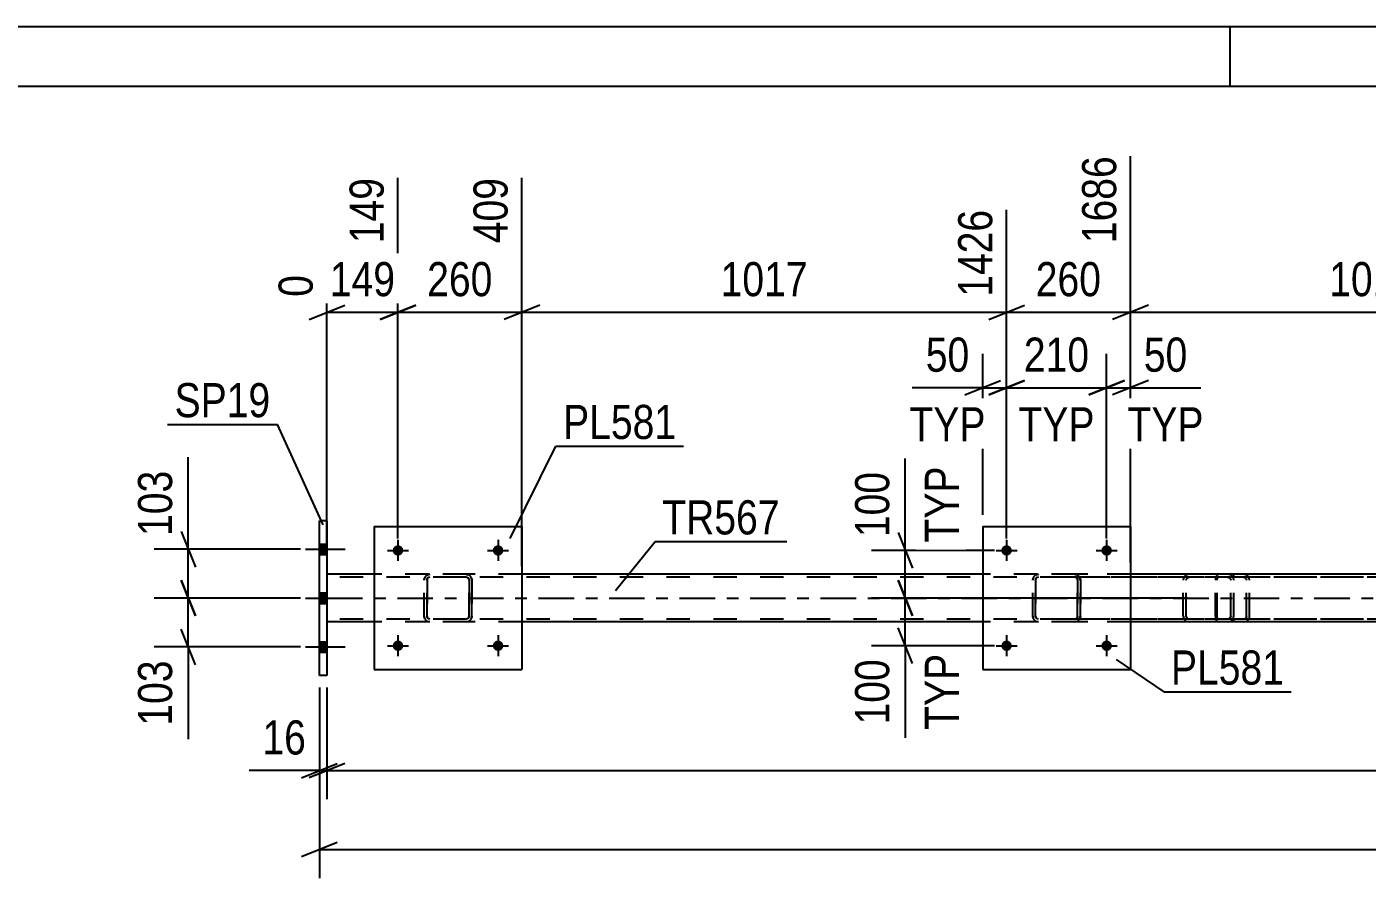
# Model space of a CAD drawing. Header units: millimetres. Extents: x 0 to 841, y 0 to 594.
# Drawn here: x 110 to 222.5, y 522.5 to 594 of the extents above; entities that cross this region are included whole.
import ezdxf

# ---------------------------------------------------------------- set-up
doc = ezdxf.new("R2010")
doc.units = ezdxf.units.MM
doc.linetypes.add('DXK_LINE_DOT2', pattern=[3.9198, 1.9599, -1.9599])
doc.linetypes.add('DXK_LINE_DOT3', pattern=[5.9187, 2.979, -0.9799, 0.9799, -0.9799])
doc.styles.add('Arial Narrow', font='ARIALN.TTF', dxfattribs={"height": 0.2})

# ---------------------------------------------------------------- blocks, each defined once
blk = doc.blocks.new('Unknown-318893565-1135')
at = {"color": 5, "linetype": 'Continuous'}
for p, q in [((841, 594), (0, 594)), ((211, 589), (211, 594)), ((836, 589), (5, 589))]:
    blk.add_line(p, q, dxfattribs=at)
blk = doc.blocks.new('Bolt-318893565-4916 - 4767')
at = {"linetype": 'Continuous'}
for points in [[(192.66, 542.03, -1), (191.78, 542.03, -1)], [(201.06, 542.03, -1), (200.18, 542.03, -1)]]:
    blk.add_hatch(color=1, dxfattribs=at).paths.add_polyline_path(points)
at = {"color": 1, "linetype": 'Continuous'}
for p, q in [((192.22, 542.91), (192.22, 541.15)), ((200.62, 542.91), (200.62, 541.15)), ((191.34, 542.03), (193.1, 542.03)), ((199.74, 542.03), (201.5, 542.03))]:
    blk.add_line(p, q, dxfattribs=at)
blk = doc.blocks.new('Part-318893565-4790 - 4767')
at = {"color": 7, "linetype": 'DXK_LINE_DOT2'}
for p, q in [((210.79, 548.03), (195.8, 548.03)), ((207.55, 548.03), (207.36, 547.99)), ((210.98, 547.99), (210.79, 548.03)), ((210.79, 547.79), (195.8, 547.79)), ((207.08, 547.72), (207.04, 547.55)), ((207.04, 544.51), (207.04, 547.55)), ((207.08, 547.73), (207.08, 547.72)), ((207.3, 547.55), (207.32, 547.64)), ((207.3, 544.51), (207.3, 547.55)), ((207.32, 547.64), (207.37, 547.72)), ((207.37, 547.72), (207.45, 547.77)), ((207.45, 547.77), (207.55, 547.79)), ((210.79, 547.79), (210.88, 547.77)), ((210.88, 547.77), (210.97, 547.72)), ((210.97, 547.72), (211.02, 547.64)), ((211.02, 547.64), (211.04, 547.55)), ((211.04, 544.51), (211.04, 547.55)), ((211.26, 547.72), (211.26, 547.73)), ((211.3, 547.55), (211.26, 547.72)), ((211.3, 544.51), (211.3, 547.55)), ((210.79, 544.27), (195.8, 544.27)), ((210.79, 544.03), (195.8, 544.03)), ((207.04, 544.51), (207.06, 544.42)), ((207.06, 544.42), (207.08, 544.33)), ((207.32, 544.42), (207.3, 544.51)), ((207.37, 544.34), (207.32, 544.42)), ((207.36, 544.07), (207.55, 544.03)), ((207.45, 544.29), (207.37, 544.34)), ((207.55, 544.27), (207.45, 544.29)), ((210.88, 544.29), (210.79, 544.27)), ((210.79, 544.03), (210.98, 544.07)), ((210.97, 544.34), (210.88, 544.29)), ((211.02, 544.42), (210.97, 544.34)), ((211.04, 544.51), (211.02, 544.42)), ((211.26, 544.33), (211.28, 544.42)), ((211.28, 544.42), (211.3, 544.51))]:
    blk.add_line(p, q, dxfattribs=at)
for centre, start, end in [((207.53, 547.53), 110.7583, 155.68), ((210.81, 547.53), 24.32, 69.2417), ((207.53, 544.53), 204.32, 249.2417), ((210.81, 544.53), 290.7583, 335.68)]:
    blk.add_arc(centre, 0.496, start, end, dxfattribs=at)
blk = doc.blocks.new('Part-318893565-4795 - 4767')
at = {"color": 2, "linetype": 'Continuous'}
for p, q in [((135.18, 552.53), (134.54, 552.53)), ((134.54, 539.53), (134.54, 552.53)), ((135.18, 552.53), (135.18, 539.53)), ((135.18, 539.53), (134.54, 539.53))]:
    blk.add_line(p, q, dxfattribs=at)
blk = doc.blocks.new('Bolt-318893565-4918 - 4767')
at = {"linetype": 'Continuous'}
for points in [[(141.58, 542.03, -1), (140.7, 542.03, -1)], [(149.98, 542.03, -1), (149.1, 542.03, -1)]]:
    blk.add_hatch(color=1, dxfattribs=at).paths.add_polyline_path(points)
at = {"color": 1, "linetype": 'Continuous'}
for p, q in [((141.14, 542.91), (141.14, 541.15)), ((149.54, 542.91), (149.54, 541.15)), ((140.26, 542.03), (142.02, 542.03)), ((148.66, 542.03), (150.42, 542.03))]:
    blk.add_line(p, q, dxfattribs=at)
blk = doc.blocks.new('Part-318893565-4797 - 4767')
at = {"color": 7, "linetype": 'DXK_LINE_DOT2'}
for p, q in [((209.92, 547.99), (209.83, 547.89)), ((210.02, 548.03), (209.92, 547.99)), ((222.18, 548.03), (210.02, 548.03)), ((211.3, 547.79), (211.3, 548.03)), ((212.31, 547.99), (212.11, 548.03)), ((209.77, 547.73), (209.75, 547.55)), ((209.75, 544.51), (209.75, 547.55)), ((209.83, 547.89), (209.77, 547.73)), ((209.89, 547.55), (209.9, 547.64)), ((209.89, 544.51), (209.89, 547.55)), ((209.9, 547.64), (209.93, 547.72)), ((209.93, 547.72), (209.97, 547.77)), ((209.97, 547.77), (210.02, 547.79)), ((222.18, 547.79), (210.02, 547.79)), ((212.11, 547.79), (212.21, 547.77)), ((212.21, 547.77), (212.29, 547.72)), ((212.29, 547.72), (212.34, 547.64)), ((212.34, 547.64), (212.36, 547.55)), ((212.36, 544.51), (212.36, 547.55)), ((212.58, 547.72), (212.58, 547.73)), ((212.62, 547.55), (212.58, 547.72)), ((212.62, 544.51), (212.62, 547.55)), ((209.75, 544.51), (209.77, 544.33)), ((209.77, 544.33), (209.83, 544.17)), ((209.83, 544.17), (209.92, 544.07)), ((209.9, 544.42), (209.89, 544.51)), ((209.93, 544.34), (209.9, 544.42)), ((209.92, 544.07), (210.02, 544.03)), ((209.97, 544.29), (209.93, 544.34)), ((210.02, 544.27), (209.97, 544.29)), ((222.18, 544.27), (210.02, 544.27)), ((222.18, 544.03), (210.02, 544.03)), ((211.3, 544.03), (211.3, 544.27)), ((212.21, 544.29), (212.11, 544.27)), ((212.11, 544.03), (212.31, 544.07)), ((212.29, 544.34), (212.21, 544.29)), ((212.34, 544.42), (212.29, 544.34)), ((212.36, 544.51), (212.34, 544.42)), ((212.58, 544.33), (212.6, 544.42)), ((212.6, 544.42), (212.62, 544.51))]:
    blk.add_line(p, q, dxfattribs=at)
for centre, start, end in [((212.13, 547.53), 23.8494, 68.8059), ((212.13, 544.52), 291.1941, 336.1506)]:
    blk.add_arc(centre, 0.492, start, end, dxfattribs=at)
blk = doc.blocks.new('Part-318893565-4893 - 4767')
at = {"color": 7, "linetype": 'DXK_LINE_DOT2'}
for p, q in [((143.63, 547.99), (143.82, 548.03)), ((143.82, 548.03), (143.63, 547.99)), ((146.86, 548.03), (143.82, 548.03)), ((146.86, 548.03), (147.04, 547.99)), ((147.04, 547.99), (146.86, 548.03)), ((143.34, 547.55), (143.37, 547.73)), ((143.37, 547.73), (143.34, 547.55)), ((143.34, 544.51), (143.34, 547.55)), ((143.34, 547.55), (143.34, 547.55)), ((143.34, 544.51), (143.34, 547.55)), ((143.58, 547.55), (143.59, 547.64)), ((143.59, 547.64), (143.58, 547.55)), ((143.58, 544.51), (143.58, 547.55)), ((143.58, 547.55), (143.58, 547.55)), ((143.58, 547.55), (143.58, 544.51)), ((143.59, 547.64), (143.65, 547.72)), ((143.65, 547.72), (143.59, 547.64)), ((143.72, 547.77), (143.65, 547.72)), ((143.82, 547.79), (143.72, 547.77)), ((146.86, 547.79), (143.82, 547.79)), ((146.95, 547.77), (146.86, 547.79)), ((146.95, 547.77), (147.03, 547.72)), ((147.03, 547.72), (147.08, 547.64)), ((147.08, 547.64), (147.03, 547.72)), ((147.08, 547.64), (147.1, 547.55)), ((147.1, 547.55), (147.08, 547.64)), ((147.1, 544.51), (147.1, 547.55)), ((147.1, 547.55), (147.1, 547.55)), ((147.1, 547.55), (147.1, 544.51)), ((147.3, 547.73), (147.34, 547.55)), ((147.34, 547.55), (147.3, 547.73)), ((147.34, 544.51), (147.34, 547.55)), ((147.34, 547.55), (147.34, 547.55)), ((147.34, 547.55), (147.34, 544.51)), ((143.34, 544.51), (143.34, 544.51)), ((143.37, 544.32), (143.34, 544.51)), ((143.34, 544.51), (143.37, 544.32)), ((143.58, 544.51), (143.58, 544.51)), ((143.59, 544.42), (143.58, 544.51)), ((143.58, 544.51), (143.59, 544.42)), ((143.65, 544.34), (143.59, 544.42)), ((143.59, 544.42), (143.65, 544.34)), ((143.82, 544.03), (143.63, 544.06)), ((143.63, 544.06), (143.82, 544.03)), ((143.72, 544.29), (143.65, 544.34)), ((143.82, 544.27), (143.72, 544.29)), ((146.86, 544.27), (143.82, 544.27)), ((146.86, 544.03), (143.82, 544.03)), ((146.95, 544.29), (146.86, 544.27)), ((147.04, 544.06), (146.86, 544.03)), ((146.86, 544.03), (147.04, 544.06)), ((147.03, 544.34), (146.95, 544.29)), ((147.08, 544.42), (147.03, 544.34)), ((147.03, 544.34), (147.08, 544.42)), ((147.1, 544.51), (147.08, 544.42)), ((147.08, 544.42), (147.1, 544.51)), ((147.1, 544.51), (147.1, 544.51)), ((147.34, 544.51), (147.3, 544.32)), ((147.3, 544.32), (147.34, 544.51)), ((147.34, 544.51), (147.34, 544.51))]:
    blk.add_line(p, q, dxfattribs=at)
for centre, start, end in [((143.82, 547.55), 112.5, 157.5), ((143.82, 547.55), 112.5, 157.5), ((146.86, 547.55), 22.5, 67.5), ((146.86, 547.55), 22.5, 67.5), ((143.82, 544.51), 202.5, 247.5), ((143.82, 544.51), 202.5, 247.5), ((146.86, 544.51), 292.5, 337.5), ((146.86, 544.51), 292.5, 337.5)]:
    blk.add_arc(centre, 0.48, start, end, dxfattribs=at)
blk = doc.blocks.new('Part-318893565-4892 - 4767')
at = {"color": 2, "linetype": 'Continuous'}
for p, q in [((139.14, 552.03), (139.14, 540.03)), ((139.14, 552.03), (151.54, 552.03)), ((151.54, 552.03), (151.54, 540.03)), ((139.14, 540.03), (151.54, 540.03))]:
    blk.add_line(p, q, dxfattribs=at)
blk = doc.blocks.new('Part-318893565-4882 - 4767')
at = {"color": 7, "linetype": 'DXK_LINE_DOT2'}
for p, q in [((194.71, 547.99), (194.9, 548.03)), ((194.9, 548.03), (194.71, 547.99)), ((197.94, 548.03), (194.9, 548.03)), ((197.94, 548.03), (198.12, 547.99)), ((198.12, 547.99), (197.94, 548.03)), ((194.42, 547.55), (194.45, 547.73)), ((194.45, 547.73), (194.42, 547.55)), ((194.42, 544.51), (194.42, 547.55)), ((194.42, 547.55), (194.42, 547.55)), ((194.42, 544.51), (194.42, 547.55)), ((194.66, 547.55), (194.67, 547.64)), ((194.67, 547.64), (194.66, 547.55)), ((194.66, 544.51), (194.66, 547.55)), ((194.66, 547.55), (194.66, 547.55)), ((194.66, 547.55), (194.66, 544.51)), ((194.67, 547.64), (194.73, 547.72)), ((194.73, 547.72), (194.67, 547.64)), ((194.8, 547.77), (194.73, 547.72)), ((194.9, 547.79), (194.8, 547.77)), ((197.94, 547.79), (194.9, 547.79)), ((198.03, 547.77), (197.94, 547.79)), ((198.03, 547.77), (198.11, 547.72)), ((198.11, 547.72), (198.16, 547.64)), ((198.16, 547.64), (198.11, 547.72)), ((198.16, 547.64), (198.18, 547.55)), ((198.18, 547.55), (198.16, 547.64)), ((198.18, 544.51), (198.18, 547.55)), ((198.18, 547.55), (198.18, 547.55)), ((198.18, 547.55), (198.18, 544.51)), ((198.38, 547.73), (198.42, 547.55)), ((198.42, 547.55), (198.38, 547.73)), ((198.42, 544.51), (198.42, 547.55)), ((198.42, 547.55), (198.42, 547.55)), ((198.42, 547.55), (198.42, 544.51)), ((194.42, 544.51), (194.42, 544.51)), ((194.45, 544.32), (194.42, 544.51)), ((194.42, 544.51), (194.45, 544.32)), ((194.66, 544.51), (194.66, 544.51)), ((194.67, 544.42), (194.66, 544.51)), ((194.66, 544.51), (194.67, 544.42)), ((194.73, 544.34), (194.67, 544.42)), ((194.67, 544.42), (194.73, 544.34)), ((194.9, 544.03), (194.71, 544.06)), ((194.71, 544.06), (194.9, 544.03)), ((194.8, 544.29), (194.73, 544.34)), ((194.9, 544.27), (194.8, 544.29)), ((197.94, 544.27), (194.9, 544.27)), ((197.94, 544.03), (194.9, 544.03)), ((198.03, 544.29), (197.94, 544.27)), ((198.12, 544.06), (197.94, 544.03)), ((197.94, 544.03), (198.12, 544.06)), ((198.11, 544.34), (198.03, 544.29)), ((198.16, 544.42), (198.11, 544.34)), ((198.11, 544.34), (198.16, 544.42)), ((198.18, 544.51), (198.16, 544.42)), ((198.16, 544.42), (198.18, 544.51)), ((198.18, 544.51), (198.18, 544.51)), ((198.42, 544.51), (198.38, 544.32)), ((198.38, 544.32), (198.42, 544.51)), ((198.42, 544.51), (198.42, 544.51))]:
    blk.add_line(p, q, dxfattribs=at)
at = {"color": 7, "linetype": 'DXK_LINE_DOT3'}
blk.add_line((196.42, 546.03), (196.42, 546.03), dxfattribs=at)
at = {"color": 7, "linetype": 'DXK_LINE_DOT2'}
for centre, start, end in [((194.9, 547.55), 112.5, 157.5), ((194.9, 547.55), 112.5, 157.5), ((197.94, 547.55), 22.5, 67.5), ((197.94, 547.55), 22.5, 67.5), ((194.9, 544.51), 202.5, 247.5), ((194.9, 544.51), 202.5, 247.5), ((197.94, 544.51), 292.5, 337.5), ((197.94, 544.51), 292.5, 337.5)]:
    blk.add_arc(centre, 0.48, start, end, dxfattribs=at)
blk = doc.blocks.new('Part-318893565-4887 - 4767')
at = {"color": 2, "linetype": 'Continuous'}
for p, q in [((190.22, 552.03), (190.22, 540.03)), ((190.22, 552.03), (202.62, 552.03)), ((202.62, 552.03), (202.62, 540.03)), ((190.22, 540.03), (202.62, 540.03))]:
    blk.add_line(p, q, dxfattribs=at)
blk = doc.blocks.new('Bolt-318893565-4917 - 4767')
at = {"linetype": 'Continuous'}
for points in [[(192.66, 550.03, -1), (191.78, 550.03, -1)], [(201.06, 550.03, -1), (200.18, 550.03, -1)]]:
    blk.add_hatch(color=1, dxfattribs=at).paths.add_polyline_path(points)
at = {"color": 1, "linetype": 'Continuous'}
for p, q in [((192.22, 550.91), (192.22, 549.15)), ((200.62, 550.91), (200.62, 549.15)), ((191.34, 550.03), (193.1, 550.03)), ((199.74, 550.03), (201.5, 550.03))]:
    blk.add_line(p, q, dxfattribs=at)
blk = doc.blocks.new('Bolt-318893565-4919 - 4767')
at = {"linetype": 'Continuous'}
for points in [[(141.58, 550.03, -1), (140.7, 550.03, -1)], [(149.98, 550.03, -1), (149.1, 550.03, -1)]]:
    blk.add_hatch(color=1, dxfattribs=at).paths.add_polyline_path(points)
at = {"color": 1, "linetype": 'Continuous'}
for p, q in [((141.14, 550.91), (141.14, 549.15)), ((149.54, 550.91), (149.54, 549.15)), ((140.26, 550.03), (142.02, 550.03)), ((148.66, 550.03), (150.42, 550.03))]:
    blk.add_line(p, q, dxfattribs=at)
blk = doc.blocks.new('Bolt-318893565-4940 - 4767')
at = {"linetype": 'Continuous'}
for points in [[(135.18, 549.69), (135.18, 550.57), (134.54, 550.57), (134.54, 549.69)], [(135.18, 549.69), (135.18, 550.57), (134.54, 550.57), (134.54, 549.69)], [(135.18, 549.69), (135.18, 550.57), (134.54, 550.57), (134.54, 549.69)], [(135.18, 545.59), (135.18, 546.47), (134.54, 546.47), (134.54, 545.59)], [(135.18, 545.59), (135.18, 546.47), (134.54, 546.47), (134.54, 545.59)], [(135.18, 541.49), (135.18, 542.37), (134.54, 542.37), (134.54, 541.49)], [(135.18, 541.49), (135.18, 542.37), (134.54, 542.37), (134.54, 541.49)], [(135.18, 541.49), (135.18, 542.37), (134.54, 542.37), (134.54, 541.49)]]:
    blk.add_hatch(color=1, dxfattribs=at).paths.add_polyline_path(points)
at = {"color": 1, "linetype": 'Continuous'}
for p, q in [((134.54, 550.57), (135.18, 550.57)), ((134.54, 550.57), (135.18, 550.57)), ((134.54, 550.57), (135.18, 550.57)), ((133.38, 550.13), (136.7, 550.13)), ((133.38, 550.13), (136.7, 550.13)), ((133.38, 550.13), (136.7, 550.13)), ((134.54, 549.69), (135.18, 549.69)), ((134.54, 549.69), (135.18, 549.69)), ((134.54, 549.69), (135.18, 549.69)), ((133.38, 546.03), (136.7, 546.03)), ((133.38, 546.03), (136.7, 546.03)), ((134.54, 546.47), (135.18, 546.47)), ((134.54, 546.47), (135.18, 546.47)), ((134.54, 545.59), (135.18, 545.59)), ((134.54, 545.59), (135.18, 545.59)), ((134.54, 542.37), (135.18, 542.37)), ((134.54, 542.37), (135.18, 542.37)), ((134.54, 542.37), (135.18, 542.37)), ((133.38, 541.93), (136.7, 541.93)), ((133.38, 541.93), (136.7, 541.93)), ((133.38, 541.93), (136.7, 541.93)), ((134.54, 541.49), (135.18, 541.49)), ((134.54, 541.49), (135.18, 541.49)), ((134.54, 541.49), (135.18, 541.49))]:
    blk.add_line(p, q, dxfattribs=at)
blk = doc.blocks.new('Part-318893565-4945 - 4767')
at = {"color": 2, "linetype": 'Continuous'}
for p, q in [((139.14, 548.03), (135.18, 548.03)), ((190.22, 548.03), (151.54, 548.03)), ((241.3, 548.03), (202.62, 548.03)), ((139.14, 544.03), (135.18, 544.03)), ((190.22, 544.03), (151.54, 544.03)), ((241.3, 544.03), (202.62, 544.03))]:
    blk.add_line(p, q, dxfattribs=at)
at = {"color": 7, "linetype": 'DXK_LINE_DOT2'}
for p, q in [((135.18, 548.03), (135.18, 544.03)), ((151.54, 548.03), (139.14, 548.03)), ((202.62, 548.03), (190.22, 548.03)), ((730.1, 547.79), (135.18, 547.79)), ((730.1, 544.27), (135.18, 544.27)), ((151.54, 544.03), (139.14, 544.03)), ((202.62, 544.03), (190.22, 544.03))]:
    blk.add_line(p, q, dxfattribs=at)
at = {"color": 7, "linetype": 'DXK_LINE_DOT3'}
blk.add_line((135.18, 546.03), (730.1, 546.03), dxfattribs=at)
blk = doc.blocks.new('StraightDimension-318893565-4999 - 4767')
at = {"color": 7, "linetype": 'Continuous'}
for p, q in [((134.54, 538.53), (134.54, 529.15)), ((135.18, 538.53), (135.18, 529.15)), ((133.04, 530.95), (136.04, 532.15)), ((136.68, 532.15), (133.68, 530.95)), ((134.54, 531.55), (128.64, 531.55)), ((134.54, 531.55), (128.64, 531.55)), ((134.54, 531.55), (135.18, 531.55))]:
    blk.add_line(p, q, dxfattribs=at)
at = {"color": 0}
blk.add_wipeout([(134.02, 532.3), (134.02, 536.5), (129.16, 536.5), (129.16, 532.3)], dxfattribs=at)
at = {"color": 3, "style": 'Arial Narrow'}
blk.add_text('16', height=2.863, dxfattribs=at).set_placement((129.76, 532.9))
blk = doc.blocks.new('StraightDimension-318893565-5009 - 4767')
at = {"color": 7, "linetype": 'Continuous'}
for p, q in [((135.18, 538.53), (135.18, 529.15)), ((136.68, 532.15), (133.68, 530.95)), ((135.18, 531.55), (767.22, 531.55))]:
    blk.add_line(p, q, dxfattribs=at)
blk = doc.blocks.new('StraightDimension-318893565-5051 - 4767')
at = {"color": 7, "linetype": 'Continuous'}
for p, q in [((122.93, 547.53), (124.13, 544.53)), ((132.96, 546.03), (120.68, 546.03)), ((123.53, 541.93), (123.53, 546.03)), ((124.13, 540.43), (122.93, 543.43)), ((132.96, 541.93), (120.68, 541.93)), ((123.53, 541.93), (123.53, 534.19)), ((123.53, 541.93), (123.53, 534.19))]:
    blk.add_line(p, q, dxfattribs=at)
at = {"color": 0}
blk.add_wipeout([(122.78, 541.4), (118.58, 541.4), (118.58, 534.72), (122.78, 534.72)], dxfattribs=at)
at = {"color": 3, "style": 'Arial Narrow'}
blk.add_text('103', height=2.863, rotation=90.0002, dxfattribs=at).set_placement((122.18, 535.32))
blk = doc.blocks.new('StraightDimension-318893565-5064 - 4767')
at = {"color": 7, "linetype": 'Continuous'}
for p, q in [((123.53, 550.13), (123.53, 557.86)), ((123.53, 550.13), (123.53, 557.86)), ((122.93, 551.63), (124.13, 548.63)), ((132.96, 550.13), (120.68, 550.13)), ((123.53, 546.03), (123.53, 550.13)), ((124.13, 544.53), (122.93, 547.53)), ((132.96, 546.03), (120.68, 546.03))]:
    blk.add_line(p, q, dxfattribs=at)
at = {"color": 0}
blk.add_wipeout([(122.78, 557.34), (118.58, 557.34), (118.58, 550.65), (122.78, 550.65)], dxfattribs=at)
at = {"color": 3, "style": 'Arial Narrow'}
blk.add_text('103', height=2.863, rotation=90.0002, dxfattribs=at).set_placement((122.18, 551.25))
blk = doc.blocks.new('StraightDimension-318893565-5505 - 4767')
at = {"color": 7, "linetype": 'Continuous'}
for p, q in [((202.62, 549.03), (202.62, 583.14)), ((243.3, 551.03), (243.3, 578.64)), ((204.12, 570.63), (201.12, 569.43)), ((241.8, 569.43), (244.8, 570.63)), ((202.62, 570.03), (243.3, 570.03))]:
    blk.add_line(p, q, dxfattribs=at)
at = {"color": 0}
blk.add_wipeout([(227.21, 570.78), (227.21, 574.98), (218.7, 574.98), (218.7, 570.78)], dxfattribs=at)
at = {"color": 3, "style": 'Arial Narrow'}
blk.add_text('1017', height=2.863, dxfattribs=at).set_placement((219.3, 571.38))
at = {"color": 0, "linetype": 'Continuous'}
blk.add_wipeout([(242.7, 579.24), (238.5, 579.24), (238.5, 570.73), (242.7, 570.73)], dxfattribs=at)
at = {"color": 3, "linetype": 'Continuous', "style": 'Arial Narrow'}
blk.add_text('2703', height=2.863, rotation=90.0002, dxfattribs=at).set_placement((242.1, 571.33))
blk = doc.blocks.new('StraightDimension-318893565-5525 - 4767')
at = {"color": 7, "linetype": 'Continuous'}
for p, q in [((202.62, 549.03), (202.62, 583.14)), ((192.22, 551.03), (192.22, 578.64)), ((190.72, 569.43), (193.72, 570.63)), ((204.12, 570.63), (201.12, 569.43)), ((192.22, 570.03), (202.62, 570.03))]:
    blk.add_line(p, q, dxfattribs=at)
at = {"color": 0}
blk.add_wipeout([(200.76, 570.78), (200.76, 574.98), (194.07, 574.98), (194.07, 570.78)], dxfattribs=at)
at = {"color": 3, "style": 'Arial Narrow'}
blk.add_text('260', height=2.863, dxfattribs=at).set_placement((194.67, 571.38))
at = {"color": 0, "linetype": 'Continuous'}
blk.add_wipeout([(202.02, 583.74), (197.82, 583.74), (197.82, 575.23), (202.02, 575.23)], dxfattribs=at)
at = {"color": 3, "linetype": 'Continuous', "style": 'Arial Narrow'}
blk.add_text('1686', height=2.863, rotation=90.0002, dxfattribs=at).set_placement((201.42, 575.83))
blk = doc.blocks.new('StraightDimension-318893565-5545 - 4767')
at = {"color": 7, "linetype": 'Continuous'}
for p, q in [((151.54, 548.71), (151.54, 581.32)), ((192.22, 551.03), (192.22, 578.64)), ((153.04, 570.63), (150.04, 569.43)), ((190.72, 569.43), (193.72, 570.63)), ((151.54, 570.03), (192.22, 570.03))]:
    blk.add_line(p, q, dxfattribs=at)
at = {"color": 0}
blk.add_wipeout([(176.13, 570.78), (176.13, 574.98), (167.62, 574.98), (167.62, 570.78)], dxfattribs=at)
at = {"color": 3, "style": 'Arial Narrow'}
blk.add_text('1017', height=2.863, dxfattribs=at).set_placement((168.22, 571.38))
at = {"color": 0, "linetype": 'Continuous'}
blk.add_wipeout([(191.62, 579.24), (187.42, 579.24), (187.42, 570.73), (191.62, 570.73)], dxfattribs=at)
at = {"color": 3, "linetype": 'Continuous', "style": 'Arial Narrow'}
blk.add_text('1426', height=2.863, rotation=90.0002, dxfattribs=at).set_placement((191.02, 571.33))
blk = doc.blocks.new('StraightDimension-318893565-5558 - 4767')
at = {"color": 7, "linetype": 'Continuous'}
for p, q in [((141.14, 551.03), (141.14, 581.32)), ((151.54, 548.71), (151.54, 581.32)), ((139.64, 569.43), (142.64, 570.63)), ((153.04, 570.63), (150.04, 569.43)), ((141.14, 570.03), (151.54, 570.03))]:
    blk.add_line(p, q, dxfattribs=at)
at = {"color": 0}
blk.add_wipeout([(149.68, 570.78), (149.68, 574.98), (142.99, 574.98), (142.99, 570.78)], dxfattribs=at)
at = {"color": 3, "style": 'Arial Narrow'}
blk.add_text('260', height=2.863, dxfattribs=at).set_placement((143.59, 571.38))
at = {"color": 0, "linetype": 'Continuous'}
blk.add_wipeout([(150.94, 581.92), (146.74, 581.92), (146.74, 575.23), (150.94, 575.23)], dxfattribs=at)
at = {"color": 3, "linetype": 'Continuous', "style": 'Arial Narrow'}
blk.add_text('409', height=2.863, rotation=90.0002, dxfattribs=at).set_placement((150.34, 575.83))
blk = doc.blocks.new('StraightDimension-318893565-5571 - 4767')
at = {"color": 7, "linetype": 'Continuous'}
for p, q in [((141.14, 551.03), (141.14, 581.32)), ((135.18, 549.64), (135.18, 573.16)), ((133.68, 569.43), (136.68, 570.63)), ((142.64, 570.63), (139.64, 569.43)), ((135.18, 570.03), (141.14, 570.03))]:
    blk.add_line(p, q, dxfattribs=at)
at = {"color": 0}
blk.add_wipeout([(141.5, 570.78), (141.5, 574.98), (134.82, 574.98), (134.82, 570.78)], dxfattribs=at)
at = {"color": 3, "style": 'Arial Narrow'}
blk.add_text('149', height=2.863, dxfattribs=at).set_placement((135.42, 571.38))
at = {"color": 0, "linetype": 'Continuous'}
for points in [[(140.54, 581.92), (136.34, 581.92), (136.34, 575.23), (140.54, 575.23)], [(134.58, 573.76), (130.38, 573.76), (130.38, 570.73), (134.58, 570.73)]]:
    blk.add_wipeout(points, dxfattribs=at)
at = {"color": 3, "linetype": 'Continuous', "style": 'Arial Narrow'}
for s, height, p in [('149', 2.863, (139.94, 575.83)), ('0', 2.86, (133.98, 571.33))]:
    blk.add_text(s, height=height, rotation=90.0002, dxfattribs=at).set_placement(p)
blk = doc.blocks.new('StraightDimension-318893565-5585 - 4767')
at = {"color": 7, "linetype": 'Continuous'}
for p, q in [((134.54, 538.53), (134.54, 522.51)), ((136.04, 525.51), (133.04, 524.31)), ((134.54, 524.91), (767.86, 524.91))]:
    blk.add_line(p, q, dxfattribs=at)
blk = doc.blocks.new('StraightDimension-318893565-5596 - 4767')
at = {"color": 7, "linetype": 'Continuous'}
for p, q in [((183.12, 547.53), (184.32, 544.53)), ((207.4, 546.03), (180.87, 546.03)), ((183.72, 542.03), (183.72, 546.03)), ((184.32, 540.53), (183.12, 543.53)), ((191.22, 542.03), (180.87, 542.03)), ((183.72, 542.03), (183.72, 534.29)), ((183.72, 542.03), (183.72, 534.29))]:
    blk.add_line(p, q, dxfattribs=at)
at = {"color": 0}
blk.add_wipeout([(182.97, 541.5), (178.77, 541.5), (178.77, 534.82), (182.97, 534.82)], dxfattribs=at)
at = {"color": 0, "linetype": 'Continuous'}
blk.add_wipeout([(188.82, 541.96), (184.62, 541.96), (184.62, 534.37), (188.82, 534.37)], dxfattribs=at)
at = {"color": 3, "linetype": 'Continuous', "style": 'Arial Narrow'}
blk.add_text('TYP', height=2.863, rotation=90.0002, dxfattribs=at).set_placement((188.22, 534.97))
at = {"color": 3, "style": 'Arial Narrow'}
blk.add_text('100', height=2.863, rotation=90.0002, dxfattribs=at).set_placement((182.37, 535.42))
blk = doc.blocks.new('StraightDimension-318893565-5619 - 4767')
at = {"color": 7, "linetype": 'Continuous'}
for p, q in [((183.72, 550.03), (183.72, 557.76)), ((183.72, 550.03), (183.72, 557.76)), ((183.12, 551.53), (184.32, 548.53)), ((191.22, 550.03), (180.87, 550.03)), ((183.72, 546.03), (183.72, 550.03)), ((184.32, 544.53), (183.12, 547.53)), ((207.4, 546.03), (180.87, 546.03))]:
    blk.add_line(p, q, dxfattribs=at)
at = {"color": 0}
blk.add_wipeout([(182.97, 557.24), (178.77, 557.24), (178.77, 550.55), (182.97, 550.55)], dxfattribs=at)
at = {"color": 0, "linetype": 'Continuous'}
blk.add_wipeout([(188.82, 557.69), (184.62, 557.69), (184.62, 550.1), (188.82, 550.1)], dxfattribs=at)
at = {"color": 3, "linetype": 'Continuous', "style": 'Arial Narrow'}
blk.add_text('TYP', height=2.863, rotation=90.0002, dxfattribs=at).set_placement((188.22, 550.7))
at = {"color": 3, "style": 'Arial Narrow'}
blk.add_text('100', height=2.863, rotation=90.0002, dxfattribs=at).set_placement((182.37, 551.15))
blk = doc.blocks.new('StraightDimension-318893565-5643 - 4767')
at = {"color": 7, "linetype": 'Continuous'}
for p, q in [((200.62, 551.03), (200.62, 566.54)), ((202.62, 553.03), (202.62, 566.54)), ((199.12, 563.09), (202.12, 564.29)), ((200.62, 563.69), (202.62, 563.69)), ((204.12, 564.29), (201.12, 563.09)), ((202.62, 563.69), (208.52, 563.69)), ((202.62, 563.69), (208.52, 563.69))]:
    blk.add_line(p, q, dxfattribs=at)
at = {"color": 0}
blk.add_wipeout([(208, 564.44), (208, 568.64), (203.14, 568.64), (203.14, 564.44)], dxfattribs=at)
at = {"color": 0, "linetype": 'Continuous'}
blk.add_wipeout([(209.36, 558.59), (209.36, 562.79), (201.77, 562.79), (201.77, 558.59)], dxfattribs=at)
at = {"color": 3, "style": 'Arial Narrow'}
blk.add_text('50', height=2.863, dxfattribs=at).set_placement((203.74, 565.04))
at = {"color": 3, "linetype": 'Continuous', "style": 'Arial Narrow'}
blk.add_text('TYP', height=2.863, dxfattribs=at).set_placement((202.37, 559.19))
blk = doc.blocks.new('StraightDimension-318893565-5656 - 4767')
at = {"color": 7, "linetype": 'Continuous'}
for p, q in [((192.22, 551.03), (192.22, 566.54)), ((200.62, 551.03), (200.62, 566.54)), ((190.72, 563.09), (193.72, 564.29)), ((192.22, 563.69), (200.62, 563.69)), ((202.12, 564.29), (199.12, 563.09))]:
    blk.add_line(p, q, dxfattribs=at)
at = {"color": 0}
blk.add_wipeout([(199.76, 564.44), (199.76, 568.64), (193.07, 568.64), (193.07, 564.44)], dxfattribs=at)
at = {"color": 0, "linetype": 'Continuous'}
blk.add_wipeout([(200.21, 558.59), (200.21, 562.79), (192.62, 562.79), (192.62, 558.59)], dxfattribs=at)
at = {"color": 3, "style": 'Arial Narrow'}
blk.add_text('210', height=2.863, dxfattribs=at).set_placement((193.67, 565.04))
at = {"color": 3, "linetype": 'Continuous', "style": 'Arial Narrow'}
blk.add_text('TYP', height=2.863, dxfattribs=at).set_placement((193.22, 559.19))
blk = doc.blocks.new('StraightDimension-318893565-5672 - 4767')
at = {"color": 7, "linetype": 'Continuous'}
for p, q in [((190.22, 553.03), (190.22, 566.54)), ((192.22, 551.03), (192.22, 566.54)), ((190.22, 563.69), (184.31, 563.69)), ((190.22, 563.69), (184.31, 563.69)), ((188.72, 563.09), (191.72, 564.29)), ((190.22, 563.69), (192.22, 563.69)), ((193.72, 564.29), (190.72, 563.09))]:
    blk.add_line(p, q, dxfattribs=at)
at = {"color": 0}
blk.add_wipeout([(189.69, 564.44), (189.69, 568.64), (184.84, 568.64), (184.84, 564.44)], dxfattribs=at)
at = {"color": 0, "linetype": 'Continuous'}
blk.add_wipeout([(191.06, 558.59), (191.06, 562.79), (183.47, 562.79), (183.47, 558.59)], dxfattribs=at)
at = {"color": 3, "style": 'Arial Narrow'}
blk.add_text('50', height=2.863, dxfattribs=at).set_placement((185.44, 565.04))
at = {"color": 3, "linetype": 'Continuous', "style": 'Arial Narrow'}
blk.add_text('TYP', height=2.863, dxfattribs=at).set_placement((184.07, 559.19))
blk = doc.blocks.new('Mark-318893565-4888 - 4767')
at = {"color": 30, "linetype": 'Continuous'}
for p, q in [((150.55, 551.03), (154.4, 558.79)), ((154.4, 558.79), (165.11, 558.79))]:
    blk.add_line(p, q, dxfattribs=at)
at = {"color": 0}
blk.add_wipeout([(164.51, 559.39), (164.51, 562.39), (155, 562.39), (155, 559.39)], dxfattribs=at)
blk.add_wipeout([(164.51, 559.39), (164.51, 562.39), (155, 562.39), (155, 559.39)], dxfattribs=at)
at = {"color": 3, "style": 'Arial Narrow'}
blk.add_text('PL581', height=2.863, dxfattribs=at).set_placement((155, 559.39))
blk = doc.blocks.new('Mark-318893565-4791 - 4767')
at = {"color": 30, "linetype": 'Continuous'}
for p in [(121.79, 560.62), (134.86, 552.17)]:
    blk.add_line(p, (131.03, 560.62), dxfattribs=at)
at = {"color": 0}
blk.add_wipeout([(130.43, 561.22), (130.43, 564.22), (122.39, 564.22), (122.39, 561.22)], dxfattribs=at)
blk.add_wipeout([(130.43, 561.22), (130.43, 564.22), (122.39, 564.22), (122.39, 561.22)], dxfattribs=at)
at = {"color": 3, "style": 'Arial Narrow'}
blk.add_text('SP19', height=2.863, dxfattribs=at).set_placement((122.39, 561.22))
blk = doc.blocks.new('Mark-318893565-4883 - 4767')
at = {"color": 30, "linetype": 'Continuous'}
for p, q in [((201.42, 540.88), (205.42, 538.17)), ((205.42, 538.17), (216.12, 538.17))]:
    blk.add_line(p, q, dxfattribs=at)
at = {"color": 0}
blk.add_wipeout([(215.52, 538.77), (215.52, 541.77), (206.02, 541.77), (206.02, 538.77)], dxfattribs=at)
blk.add_wipeout([(215.52, 538.77), (215.52, 541.77), (206.02, 541.77), (206.02, 538.77)], dxfattribs=at)
at = {"color": 3, "style": 'Arial Narrow'}
blk.add_text('PL581', height=2.863, dxfattribs=at).set_placement((206.02, 538.77))
blk = doc.blocks.new('Mark-318893565-4941 - 4767')
at = {"color": 30, "linetype": 'Continuous'}
for p, q in [((159.41, 546.67), (162.72, 550.78)), ((162.72, 550.78), (173.78, 550.78))]:
    blk.add_line(p, q, dxfattribs=at)
at = {"color": 0}
blk.add_wipeout([(173.18, 551.38), (173.18, 554.38), (163.32, 554.38), (163.32, 551.38)], dxfattribs=at)
blk.add_wipeout([(173.18, 551.38), (173.18, 554.38), (163.32, 554.38), (163.32, 551.38)], dxfattribs=at)
at = {"color": 3, "style": 'Arial Narrow'}
blk.add_text('TR567', height=2.863, dxfattribs=at).set_placement((163.32, 551.38))

msp = doc.modelspace()

# ---------------------------------------------------------------- block references
for name in ['Unknown-318893565-1135', 'Part-318893565-4795 - 4767', 'Part-318893565-4892 - 4767', 'Part-318893565-4887 - 4767', 'Bolt-318893565-4940 - 4767', 'Bolt-318893565-4919 - 4767', 'Bolt-318893565-4917 - 4767', 'Part-318893565-4945 - 4767', 'Part-318893565-4893 - 4767', 'Part-318893565-4882 - 4767', 'Part-318893565-4790 - 4767', 'Part-318893565-4797 - 4767', 'Bolt-318893565-4918 - 4767', 'Bolt-318893565-4916 - 4767']:
    msp.add_blockref(name, (0, 0))

# ---------------------------------------------------------------- next in the draw order: block references
for name in ['StraightDimension-318893565-5505 - 4767', 'StraightDimension-318893565-4999 - 4767']:
    msp.add_blockref(name, (0, 0))

# ---------------------------------------------------------------- next in the draw order: block references
for name in ['StraightDimension-318893565-5525 - 4767', 'StraightDimension-318893565-5051 - 4767', 'StraightDimension-318893565-5009 - 4767']:
    msp.add_blockref(name, (0, 0))

# ---------------------------------------------------------------- next in the draw order: block references
for name in ['StraightDimension-318893565-5545 - 4767', 'StraightDimension-318893565-5064 - 4767', 'StraightDimension-318893565-5585 - 4767']:
    msp.add_blockref(name, (0, 0))

# ---------------------------------------------------------------- next in the draw order: block references
for name in ['StraightDimension-318893565-5558 - 4767', 'StraightDimension-318893565-5596 - 4767']:
    msp.add_blockref(name, (0, 0))

# ---------------------------------------------------------------- next in the draw order: block references
for name in ['StraightDimension-318893565-5571 - 4767', 'Mark-318893565-4888 - 4767', 'StraightDimension-318893565-5619 - 4767', 'Mark-318893565-4883 - 4767']:
    msp.add_blockref(name, (0, 0))

# ---------------------------------------------------------------- next in the draw order: block references
for name in ['StraightDimension-318893565-5643 - 4767', 'Mark-318893565-4791 - 4767', 'Mark-318893565-4941 - 4767']:
    msp.add_blockref(name, (0, 0))

# ---------------------------------------------------------------- next in the draw order: block references
msp.add_blockref('StraightDimension-318893565-5656 - 4767', (0, 0))

# ---------------------------------------------------------------- next in the draw order: block references
msp.add_blockref('StraightDimension-318893565-5672 - 4767', (0, 0))

doc.saveas('drawing.dxf')
